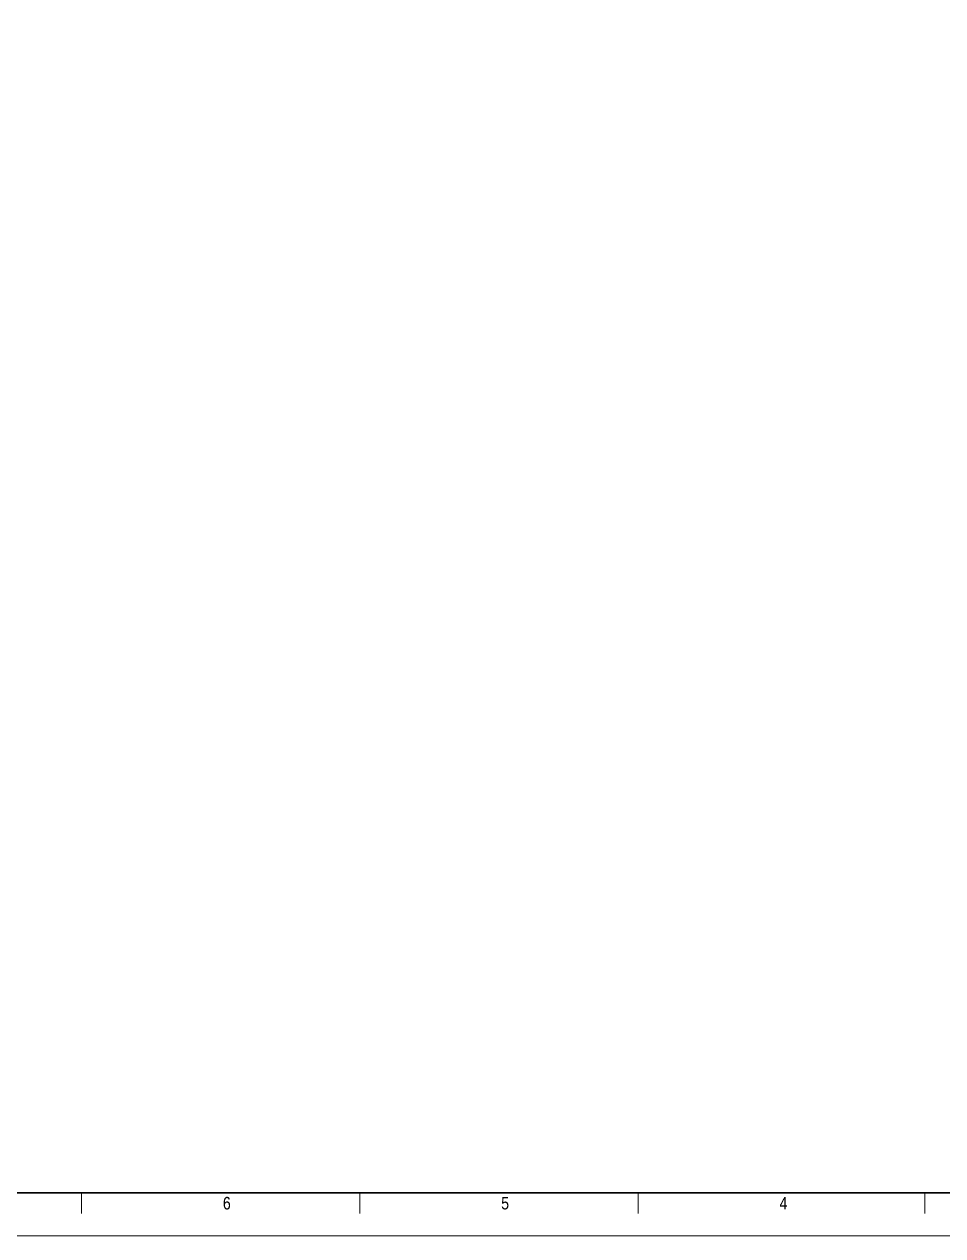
# Model space of a CAD drawing. Header units: millimetres. Extents: x 0 to 841, y 0 to 594.
# Drawn here: x 405.5 to 627.1, y 0 to 292.4 of the extents above; entities that cross this region are included whole.
import ezdxf
from ezdxf.enums import TextEntityAlignment as Align

# ---------------------------------------------------------------- set-up
doc = ezdxf.new("R2010")
doc.units = ezdxf.units.MM
doc.layers.add('1', color=7, linetype='Continuous', lineweight=13)
doc.layers.add('9', color=7, linetype='Continuous', lineweight=13)

msp = doc.modelspace()

# ---------------------------------------------------------------- linework, layer by layer
at = {"layer": '1', "lineweight": 35}
msp.add_line((648.95, 10.382), (10.333, 10.382), dxfattribs=at)
at = {"layer": '1'}
for p, q in [((419.297, 10.382), (419.297, 5.348)), ((419.297, 10.382), (419.297, 5.348)), ((486.455, 10.382), (486.455, 5.348)), ((486.455, 10.382), (486.455, 5.348)), ((553.613, 10.382), (553.613, 5.348)), ((553.613, 10.382), (553.613, 5.348)), ((622.776, 10.372), (622.776, 5.348)), ((622.776, 10.372), (622.776, 5.348))]:
    msp.add_line(p, q, dxfattribs=at)
at = {"layer": '1', "lineweight": 25}
msp.add_lwpolyline([(648.95, 10.382), (10.333, 10.382), (10.333, 156.364)], dxfattribs=at)
at = {"layer": '9'}
msp.add_lwpolyline([(0, 0), (841, 0), (841, 594), (0, 594)], close=True, dxfattribs=at)
msp.add_lwpolyline([(0, 0), (841, 0), (841, 594), (0, 594)], close=True, dxfattribs=at)

# ---------------------------------------------------------------- texts
at = {"layer": '1', "width": 0.85}
for s, p in [('6', (454.385, 6.354)), ('6', (454.385, 6.354)), ('5', (521.543, 6.354)), ('5', (521.543, 6.354)), ('4', (588.702, 6.354)), ('4', (588.702, 6.354))]:
    msp.add_text(s, height=3.02, dxfattribs=at).set_placement(p, align=Align.CENTER)

doc.saveas('drawing.dxf')
